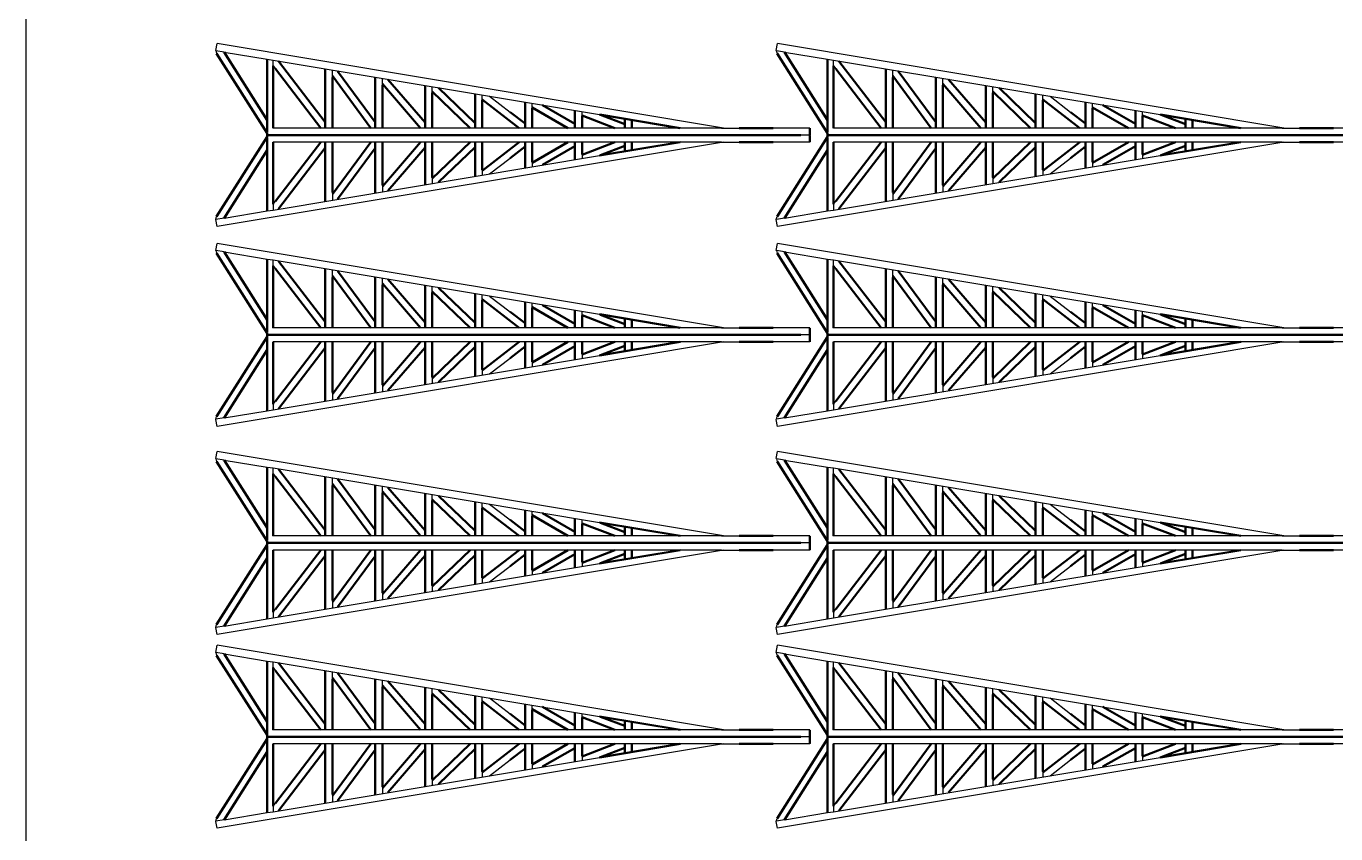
# Model space of a CAD drawing. Header units: centimetres. Extents: x 87 to 195, y 102 to 162.
# Drawn here: x 105.4 to 118.08, y 109 to 116.82 of the extents above; entities that cross this region are included whole.
import ezdxf

# ---------------------------------------------------------------- set-up
doc = ezdxf.new("R2010")
doc.units = ezdxf.units.CM
doc.layers.add('modulos alternativos', color=10, linetype='Continuous')

msp = doc.modelspace()

# ---------------------------------------------------------------- linework, layer by layer
for p, q in [((107.234, 116.584), (107.246, 116.651)), ((107.234, 116.584), (107.241, 116.555)), ((107.235, 116.582), (107.235, 116.582)), ((107.314, 116.569), (107.235, 116.582)), ((112.15, 115.834), (107.246, 116.651)), ((112.663, 116.584), (112.675, 116.651)), ((112.663, 116.584), (112.67, 116.555)), ((112.664, 116.582), (112.664, 116.582)), ((112.743, 116.569), (112.664, 116.582)), ((117.579, 115.834), (112.675, 116.651)), ((107.314, 116.569), (107.731, 116.499)), ((107.731, 116.499), (107.788, 116.491)), ((107.788, 116.436), (107.788, 116.491)), ((107.788, 116.491), (110.951, 115.964)), ((107.838, 116.483), (107.84, 116.481)), ((112.743, 116.569), (113.16, 116.499)), ((113.16, 116.499), (113.217, 116.491)), ((113.217, 116.436), (113.217, 116.491)), ((113.217, 116.491), (116.38, 115.964)), ((113.267, 116.483), (113.269, 116.481)), ((107.788, 116.436), (107.811, 116.406)), ((108.294, 116.405), (108.294, 116.407)), ((108.363, 116.322), (108.363, 116.396)), ((108.412, 116.388), (108.413, 116.385)), ((108.778, 116.325), (108.778, 116.326)), ((113.217, 116.436), (113.24, 116.406)), ((113.723, 116.405), (113.723, 116.407)), ((113.792, 116.322), (113.792, 116.396)), ((113.841, 116.388), (113.842, 116.385)), ((114.207, 116.325), (114.207, 116.326)), ((108.847, 116.249), (108.847, 116.315)), ((108.899, 116.306), (108.901, 116.304)), ((109.262, 116.244), (109.262, 116.246)), ((109.33, 116.176), (109.33, 116.234)), ((109.39, 116.224), (109.392, 116.222)), ((114.276, 116.249), (114.276, 116.315)), ((114.328, 116.306), (114.33, 116.304)), ((114.691, 116.244), (114.691, 116.246)), ((114.759, 116.176), (114.759, 116.234)), ((114.819, 116.224), (114.821, 116.222)), ((109.745, 116.163), (109.745, 116.165)), ((109.814, 116.102), (109.814, 116.154)), ((109.885, 116.142), (110.084, 115.989)), ((110.229, 116.083), (110.229, 116.085)), ((110.297, 116.027), (110.297, 116.073)), ((115.174, 116.163), (115.174, 116.165)), ((115.243, 116.102), (115.243, 116.154)), ((115.314, 116.142), (115.513, 115.989)), ((115.658, 116.083), (115.658, 116.085)), ((115.726, 116.027), (115.726, 116.073)), ((110.394, 116.057), (110.398, 116.054)), ((110.712, 116.002), (110.712, 116.004)), ((110.781, 115.952), (110.781, 115.993)), ((110.951, 115.964), (110.96, 115.961)), ((115.823, 116.057), (115.827, 116.054)), ((116.141, 116.002), (116.141, 116.004)), ((116.21, 115.952), (116.21, 115.993)), ((116.38, 115.964), (116.389, 115.961)), ((107.788, 115.831), (107.788, 115.834)), ((109.205, 115.834), (107.788, 115.834)), ((109.216, 115.834), (109.205, 115.834)), ((112.133, 115.834), (109.216, 115.834)), ((109.33, 115.834), (109.327, 115.834)), ((112.133, 115.834), (112.302, 115.834)), ((112.988, 115.834), (112.631, 115.834)), ((112.988, 115.831), (112.988, 115.834)), ((113.217, 115.831), (113.217, 115.834)), ((114.634, 115.834), (113.217, 115.834)), ((114.645, 115.834), (114.634, 115.834)), ((117.562, 115.834), (114.645, 115.834)), ((114.759, 115.834), (114.756, 115.834)), ((117.562, 115.834), (117.731, 115.834)), ((118.417, 115.834), (118.06, 115.834)), ((112.15, 115.697), (107.246, 114.879)), ((107.731, 115.783), (107.731, 115.789)), ((107.731, 115.747), (107.731, 115.742)), ((107.788, 115.7), (107.788, 115.697)), ((109.205, 115.697), (107.788, 115.697)), ((109.216, 115.697), (109.205, 115.697)), ((112.133, 115.697), (109.216, 115.697)), ((109.33, 115.697), (109.327, 115.697)), ((112.133, 115.697), (112.302, 115.697)), ((112.988, 115.697), (112.631, 115.697)), ((117.579, 115.697), (112.675, 114.879)), ((112.988, 115.765), (112.9, 115.765)), ((112.988, 115.768), (112.988, 115.763)), ((112.988, 115.7), (112.988, 115.697)), ((113.16, 115.783), (113.16, 115.789)), ((113.16, 115.747), (113.16, 115.742)), ((113.217, 115.7), (113.217, 115.697)), ((114.634, 115.697), (113.217, 115.697)), ((114.645, 115.697), (114.634, 115.697)), ((117.562, 115.697), (114.645, 115.697)), ((114.759, 115.697), (114.756, 115.697)), ((117.562, 115.697), (117.731, 115.697)), ((118.417, 115.697), (118.06, 115.697)), ((107.788, 115.039), (110.951, 115.567)), ((110.781, 115.579), (110.781, 115.538)), ((110.951, 115.567), (110.96, 115.57)), ((113.217, 115.039), (116.38, 115.567)), ((116.21, 115.579), (116.21, 115.538)), ((116.38, 115.567), (116.389, 115.57)), ((109.885, 115.389), (110.084, 115.542)), ((110.229, 115.448), (110.229, 115.446)), ((110.297, 115.504), (110.297, 115.458)), ((110.394, 115.474), (110.398, 115.476)), ((110.712, 115.529), (110.712, 115.527)), ((115.314, 115.389), (115.513, 115.542)), ((115.658, 115.448), (115.658, 115.446)), ((115.726, 115.504), (115.726, 115.458)), ((115.823, 115.474), (115.827, 115.476)), ((116.141, 115.529), (116.141, 115.527)), ((109.33, 115.355), (109.33, 115.296)), ((109.39, 115.306), (109.392, 115.309)), ((109.745, 115.367), (109.745, 115.366)), ((109.814, 115.429), (109.814, 115.377)), ((114.759, 115.355), (114.759, 115.296)), ((114.819, 115.306), (114.821, 115.309)), ((115.174, 115.367), (115.174, 115.366)), ((115.243, 115.429), (115.243, 115.377)), ((108.363, 115.208), (108.363, 115.135)), ((108.778, 115.206), (108.778, 115.204)), ((108.847, 115.282), (108.847, 115.216)), ((108.899, 115.225), (108.901, 115.227)), ((109.262, 115.287), (109.262, 115.285)), ((113.792, 115.208), (113.792, 115.135)), ((114.207, 115.206), (114.207, 115.204)), ((114.276, 115.282), (114.276, 115.216)), ((114.328, 115.225), (114.33, 115.227)), ((114.691, 115.287), (114.691, 115.285)), ((107.788, 115.095), (107.811, 115.125)), ((107.788, 115.095), (107.788, 115.039)), ((108.294, 115.126), (108.294, 115.124)), ((108.412, 115.143), (108.413, 115.145)), ((113.217, 115.095), (113.24, 115.125)), ((113.217, 115.095), (113.217, 115.039)), ((113.723, 115.126), (113.723, 115.124)), ((113.841, 115.143), (113.842, 115.145)), ((107.234, 114.947), (107.241, 114.976)), ((107.246, 114.879), (107.234, 114.947)), ((107.314, 114.962), (107.235, 114.949)), ((107.235, 114.949), (107.235, 114.949)), ((107.314, 114.962), (107.731, 115.032)), ((107.731, 115.032), (107.788, 115.039)), ((107.838, 115.048), (107.84, 115.05)), ((112.663, 114.947), (112.67, 114.976)), ((112.675, 114.879), (112.663, 114.947)), ((112.743, 114.962), (112.664, 114.949)), ((112.664, 114.949), (112.664, 114.949)), ((112.743, 114.962), (113.16, 115.032)), ((113.16, 115.032), (113.217, 115.039)), ((113.267, 115.048), (113.269, 115.05)), ((107.234, 114.649), (107.246, 114.717)), ((112.15, 113.9), (107.246, 114.717)), ((112.663, 114.649), (112.675, 114.717)), ((117.579, 113.9), (112.675, 114.717)), ((107.235, 114.647), (107.235, 114.647)), ((107.235, 114.647), (107.241, 114.621)), ((107.314, 114.634), (107.235, 114.647)), ((107.314, 114.634), (107.731, 114.565)), ((107.731, 114.565), (107.788, 114.557)), ((107.788, 114.501), (107.788, 114.557)), ((107.788, 114.557), (110.951, 114.03)), ((107.838, 114.549), (107.84, 114.546)), ((112.664, 114.647), (112.664, 114.647)), ((112.664, 114.647), (112.67, 114.621)), ((112.743, 114.634), (112.664, 114.647)), ((112.743, 114.634), (113.16, 114.565)), ((113.16, 114.565), (113.217, 114.557)), ((113.217, 114.501), (113.217, 114.557)), ((113.217, 114.557), (116.38, 114.03)), ((113.267, 114.549), (113.269, 114.546)), ((107.788, 114.501), (107.811, 114.472)), ((108.294, 114.471), (108.294, 114.473)), ((108.363, 114.388), (108.363, 114.461)), ((108.412, 114.453), (108.413, 114.451)), ((113.217, 114.501), (113.24, 114.472)), ((113.723, 114.471), (113.723, 114.473)), ((113.792, 114.388), (113.792, 114.461)), ((113.841, 114.453), (113.842, 114.451)), ((108.778, 114.39), (108.778, 114.392)), ((108.847, 114.315), (108.847, 114.381)), ((108.899, 114.372), (108.901, 114.37)), ((109.262, 114.31), (109.262, 114.311)), ((109.33, 114.241), (109.33, 114.3)), ((114.207, 114.39), (114.207, 114.392)), ((114.276, 114.315), (114.276, 114.381)), ((114.328, 114.372), (114.33, 114.37)), ((114.691, 114.31), (114.691, 114.311)), ((114.759, 114.241), (114.759, 114.3)), ((109.39, 114.29), (109.392, 114.288)), ((109.745, 114.229), (109.745, 114.231)), ((109.814, 114.167), (109.814, 114.219)), ((109.885, 114.207), (110.084, 114.055)), ((114.819, 114.29), (114.821, 114.288)), ((115.174, 114.229), (115.174, 114.231)), ((115.243, 114.167), (115.243, 114.219)), ((115.314, 114.207), (115.513, 114.055)), ((110.229, 114.148), (110.229, 114.15)), ((110.297, 114.093), (110.297, 114.139)), ((110.394, 114.123), (110.398, 114.12)), ((110.712, 114.068), (110.712, 114.07)), ((110.781, 114.017), (110.781, 114.058)), ((115.658, 114.148), (115.658, 114.15)), ((115.726, 114.093), (115.726, 114.139)), ((115.823, 114.123), (115.827, 114.12)), ((116.141, 114.068), (116.141, 114.07)), ((116.21, 114.017), (116.21, 114.058)), ((110.951, 114.03), (110.96, 114.026)), ((116.38, 114.03), (116.389, 114.026)), ((107.731, 113.849), (107.731, 113.854)), ((107.731, 113.813), (107.731, 113.808)), ((107.788, 113.897), (107.788, 113.9)), ((109.205, 113.9), (107.788, 113.9)), ((109.216, 113.9), (109.205, 113.9)), ((112.133, 113.9), (109.216, 113.9)), ((109.33, 113.9), (109.327, 113.9)), ((112.133, 113.9), (112.302, 113.9)), ((112.988, 113.9), (112.631, 113.9)), ((112.988, 113.831), (112.9, 113.831)), ((112.988, 113.897), (112.988, 113.9)), ((112.988, 113.834), (112.988, 113.828)), ((113.16, 113.849), (113.16, 113.854)), ((113.16, 113.813), (113.16, 113.808)), ((113.217, 113.897), (113.217, 113.9)), ((114.634, 113.9), (113.217, 113.9)), ((114.645, 113.9), (114.634, 113.9)), ((117.562, 113.9), (114.645, 113.9)), ((114.759, 113.9), (114.756, 113.9)), ((117.562, 113.9), (117.731, 113.9)), ((118.417, 113.9), (118.06, 113.9)), ((112.15, 113.762), (107.246, 112.945)), ((107.788, 113.765), (107.788, 113.762)), ((109.205, 113.762), (107.788, 113.762)), ((109.216, 113.762), (109.205, 113.762)), ((112.133, 113.762), (109.216, 113.762)), ((109.33, 113.762), (109.327, 113.762)), ((112.133, 113.762), (112.302, 113.762)), ((112.988, 113.762), (112.631, 113.762)), ((117.579, 113.762), (112.675, 112.945)), ((112.988, 113.765), (112.988, 113.762)), ((113.217, 113.765), (113.217, 113.762)), ((114.634, 113.762), (113.217, 113.762)), ((114.645, 113.762), (114.634, 113.762)), ((117.562, 113.762), (114.645, 113.762)), ((114.759, 113.762), (114.756, 113.762)), ((117.562, 113.762), (117.731, 113.762)), ((118.417, 113.762), (118.06, 113.762)), ((107.788, 113.105), (110.951, 113.632)), ((109.885, 113.454), (110.084, 113.607)), ((110.297, 113.569), (110.297, 113.523)), ((110.394, 113.539), (110.398, 113.542)), ((110.712, 113.594), (110.712, 113.592)), ((110.781, 113.645), (110.781, 113.604)), ((110.951, 113.632), (110.96, 113.635)), ((113.217, 113.105), (116.38, 113.632)), ((115.314, 113.454), (115.513, 113.607)), ((115.726, 113.569), (115.726, 113.523)), ((115.823, 113.539), (115.827, 113.542)), ((116.141, 113.594), (116.141, 113.592)), ((116.21, 113.645), (116.21, 113.604)), ((116.38, 113.632), (116.389, 113.635)), ((109.33, 113.421), (109.33, 113.362)), ((109.745, 113.433), (109.745, 113.431)), ((109.814, 113.495), (109.814, 113.443)), ((110.229, 113.514), (110.229, 113.512)), ((114.759, 113.421), (114.759, 113.362)), ((115.174, 113.433), (115.174, 113.431)), ((115.243, 113.495), (115.243, 113.443)), ((115.658, 113.514), (115.658, 113.512)), ((108.847, 113.347), (108.847, 113.281)), ((108.899, 113.29), (108.901, 113.292)), ((109.262, 113.352), (109.262, 113.351)), ((109.39, 113.372), (109.392, 113.374)), ((114.276, 113.347), (114.276, 113.281)), ((114.328, 113.29), (114.33, 113.292)), ((114.691, 113.352), (114.691, 113.351)), ((114.819, 113.372), (114.821, 113.374)), ((107.788, 113.161), (107.811, 113.19)), ((107.788, 113.161), (107.788, 113.105)), ((108.294, 113.191), (108.294, 113.189)), ((108.363, 113.274), (108.363, 113.201)), ((108.412, 113.209), (108.413, 113.211)), ((108.778, 113.272), (108.778, 113.27)), ((113.217, 113.161), (113.24, 113.19)), ((113.217, 113.161), (113.217, 113.105)), ((113.723, 113.191), (113.723, 113.189)), ((113.792, 113.274), (113.792, 113.201)), ((113.841, 113.209), (113.842, 113.211)), ((114.207, 113.272), (114.207, 113.27)), ((107.235, 113.015), (107.241, 113.041)), ((107.314, 113.028), (107.235, 113.015)), ((107.314, 113.028), (107.731, 113.097)), ((107.731, 113.097), (107.788, 113.105)), ((107.838, 113.113), (107.84, 113.115)), ((112.664, 113.015), (112.67, 113.041)), ((112.743, 113.028), (112.664, 113.015)), ((112.743, 113.028), (113.16, 113.097)), ((113.16, 113.097), (113.217, 113.105)), ((113.267, 113.113), (113.269, 113.115)), ((107.246, 112.945), (107.234, 113.013)), ((107.235, 113.015), (107.235, 113.015)), ((112.675, 112.945), (112.663, 113.013)), ((112.664, 113.015), (112.664, 113.015)), ((107.234, 112.634), (107.246, 112.702)), ((112.15, 111.884), (107.246, 112.702)), ((112.663, 112.634), (112.675, 112.702)), ((117.579, 111.884), (112.675, 112.702)), ((107.235, 112.632), (107.235, 112.632)), ((107.235, 112.632), (107.241, 112.605)), ((107.314, 112.619), (107.235, 112.632)), ((107.314, 112.619), (107.731, 112.549)), ((107.731, 112.549), (107.788, 112.542)), ((107.788, 112.486), (107.788, 112.542)), ((107.788, 112.542), (110.951, 112.015)), ((107.838, 112.533), (107.84, 112.531)), ((112.664, 112.632), (112.664, 112.632)), ((112.664, 112.632), (112.67, 112.605)), ((112.743, 112.619), (112.664, 112.632)), ((112.743, 112.619), (113.16, 112.549)), ((113.16, 112.549), (113.217, 112.542)), ((113.217, 112.486), (113.217, 112.542)), ((113.217, 112.542), (116.38, 112.015)), ((113.267, 112.533), (113.269, 112.531)), ((107.788, 112.486), (107.811, 112.456)), ((108.294, 112.455), (108.294, 112.457)), ((108.363, 112.373), (108.363, 112.446)), ((108.412, 112.438), (108.413, 112.436)), ((113.217, 112.486), (113.24, 112.456)), ((113.723, 112.455), (113.723, 112.457)), ((113.792, 112.373), (113.792, 112.446)), ((113.841, 112.438), (113.842, 112.436)), ((108.778, 112.375), (108.778, 112.377)), ((108.847, 112.3), (108.847, 112.365)), ((108.899, 112.356), (108.901, 112.354)), ((109.262, 112.294), (109.262, 112.296)), ((109.33, 112.226), (109.33, 112.285)), ((109.39, 112.275), (109.392, 112.272)), ((114.207, 112.375), (114.207, 112.377)), ((114.276, 112.3), (114.276, 112.365)), ((114.328, 112.356), (114.33, 112.354)), ((114.691, 112.294), (114.691, 112.296)), ((114.759, 112.226), (114.759, 112.285)), ((114.819, 112.275), (114.821, 112.272)), ((109.745, 112.214), (109.745, 112.216)), ((109.814, 112.152), (109.814, 112.204)), ((109.885, 112.192), (110.084, 112.039)), ((115.174, 112.214), (115.174, 112.216)), ((115.243, 112.152), (115.243, 112.204)), ((115.314, 112.192), (115.513, 112.039)), ((110.229, 112.133), (110.229, 112.135)), ((110.297, 112.077), (110.297, 112.123)), ((110.394, 112.107), (110.398, 112.105)), ((110.712, 112.052), (110.712, 112.054)), ((110.781, 112.002), (110.781, 112.043)), ((110.951, 112.015), (110.96, 112.011)), ((115.658, 112.133), (115.658, 112.135)), ((115.726, 112.077), (115.726, 112.123)), ((115.823, 112.107), (115.827, 112.105)), ((116.141, 112.052), (116.141, 112.054)), ((116.21, 112.002), (116.21, 112.043)), ((116.38, 112.015), (116.389, 112.011)), ((107.788, 111.881), (107.788, 111.884)), ((109.205, 111.884), (107.788, 111.884)), ((109.216, 111.884), (109.205, 111.884)), ((112.133, 111.884), (109.216, 111.884)), ((109.33, 111.884), (109.327, 111.884)), ((112.133, 111.884), (112.302, 111.884)), ((112.988, 111.884), (112.631, 111.884)), ((112.988, 111.881), (112.988, 111.884)), ((113.217, 111.881), (113.217, 111.884)), ((114.634, 111.884), (113.217, 111.884)), ((114.645, 111.884), (114.634, 111.884)), ((117.562, 111.884), (114.645, 111.884)), ((114.759, 111.884), (114.756, 111.884)), ((117.562, 111.884), (117.731, 111.884)), ((118.417, 111.884), (118.06, 111.884)), ((107.731, 111.834), (107.731, 111.839)), ((107.731, 111.798), (107.731, 111.792)), ((112.988, 111.816), (112.9, 111.816)), ((112.988, 111.818), (112.988, 111.813)), ((113.16, 111.834), (113.16, 111.839)), ((113.16, 111.798), (113.16, 111.792)), ((112.15, 111.747), (107.246, 110.93)), ((107.788, 111.75), (107.788, 111.747)), ((109.205, 111.747), (107.788, 111.747)), ((109.216, 111.747), (109.205, 111.747)), ((112.133, 111.747), (109.216, 111.747)), ((109.33, 111.747), (109.327, 111.747)), ((112.133, 111.747), (112.302, 111.747)), ((112.988, 111.747), (112.631, 111.747)), ((117.579, 111.747), (112.675, 110.93)), ((112.988, 111.75), (112.988, 111.747)), ((113.217, 111.75), (113.217, 111.747)), ((114.634, 111.747), (113.217, 111.747)), ((114.645, 111.747), (114.634, 111.747)), ((117.562, 111.747), (114.645, 111.747)), ((114.759, 111.747), (114.756, 111.747)), ((117.562, 111.747), (117.731, 111.747)), ((118.417, 111.747), (118.06, 111.747)), ((107.788, 111.09), (110.951, 111.617)), ((109.885, 111.439), (110.084, 111.592)), ((110.297, 111.554), (110.297, 111.508)), ((110.394, 111.524), (110.398, 111.527)), ((110.712, 111.579), (110.712, 111.577)), ((110.781, 111.63), (110.781, 111.588)), ((110.951, 111.617), (110.96, 111.62)), ((113.217, 111.09), (116.38, 111.617)), ((115.314, 111.439), (115.513, 111.592)), ((115.726, 111.554), (115.726, 111.508)), ((115.823, 111.524), (115.827, 111.527)), ((116.141, 111.579), (116.141, 111.577)), ((116.21, 111.63), (116.21, 111.588)), ((116.38, 111.617), (116.389, 111.62)), ((109.33, 111.405), (109.33, 111.347)), ((109.745, 111.418), (109.745, 111.416)), ((109.814, 111.479), (109.814, 111.427)), ((110.229, 111.498), (110.229, 111.496)), ((114.759, 111.405), (114.759, 111.347)), ((115.174, 111.418), (115.174, 111.416)), ((115.243, 111.479), (115.243, 111.427)), ((115.658, 111.498), (115.658, 111.496)), ((108.363, 111.259), (108.363, 111.185)), ((108.778, 111.257), (108.778, 111.255)), ((108.847, 111.332), (108.847, 111.266)), ((108.899, 111.275), (108.901, 111.277)), ((109.262, 111.337), (109.262, 111.335)), ((109.39, 111.357), (109.392, 111.359)), ((113.792, 111.259), (113.792, 111.185)), ((114.207, 111.257), (114.207, 111.255)), ((114.276, 111.332), (114.276, 111.266)), ((114.328, 111.275), (114.33, 111.277)), ((114.691, 111.337), (114.691, 111.335)), ((114.819, 111.357), (114.821, 111.359)), ((107.788, 111.145), (107.811, 111.175)), ((107.788, 111.145), (107.788, 111.09)), ((108.294, 111.176), (108.294, 111.174)), ((108.412, 111.194), (108.413, 111.196)), ((113.217, 111.145), (113.24, 111.175)), ((113.217, 111.145), (113.217, 111.09)), ((113.723, 111.176), (113.723, 111.174)), ((113.841, 111.194), (113.842, 111.196)), ((107.246, 110.93), (107.234, 110.997)), ((107.235, 110.999), (107.241, 111.026)), ((107.314, 111.012), (107.235, 110.999)), ((107.235, 110.999), (107.235, 110.999)), ((107.314, 111.012), (107.731, 111.082)), ((107.731, 111.082), (107.788, 111.09)), ((107.838, 111.098), (107.84, 111.1)), ((112.675, 110.93), (112.663, 110.997)), ((112.664, 110.999), (112.67, 111.026)), ((112.743, 111.012), (112.664, 110.999)), ((112.664, 110.999), (112.664, 110.999)), ((112.743, 111.012), (113.16, 111.082)), ((113.16, 111.082), (113.217, 111.09)), ((113.267, 111.098), (113.269, 111.1)), ((107.234, 110.757), (107.246, 110.825)), ((107.234, 110.757), (107.241, 110.728)), ((107.235, 110.755), (107.235, 110.755)), ((107.314, 110.742), (107.235, 110.755)), ((112.15, 110.007), (107.246, 110.825)), ((112.663, 110.757), (112.675, 110.825)), ((112.663, 110.757), (112.67, 110.728)), ((112.664, 110.755), (112.664, 110.755)), ((112.743, 110.742), (112.664, 110.755)), ((117.579, 110.007), (112.675, 110.825)), ((107.314, 110.742), (107.731, 110.672)), ((107.731, 110.672), (107.788, 110.665)), ((107.788, 110.609), (107.788, 110.665)), ((107.788, 110.665), (110.951, 110.137)), ((107.838, 110.656), (107.84, 110.654)), ((112.743, 110.742), (113.16, 110.672)), ((113.16, 110.672), (113.217, 110.665)), ((113.217, 110.609), (113.217, 110.665)), ((113.217, 110.665), (116.38, 110.137)), ((113.267, 110.656), (113.269, 110.654)), ((107.788, 110.609), (107.811, 110.579)), ((108.294, 110.578), (108.294, 110.58)), ((108.363, 110.496), (108.363, 110.569)), ((108.412, 110.561), (108.413, 110.559)), ((108.778, 110.498), (108.778, 110.5)), ((113.217, 110.609), (113.24, 110.579)), ((113.723, 110.578), (113.723, 110.58)), ((113.792, 110.496), (113.792, 110.569)), ((113.841, 110.561), (113.842, 110.559)), ((114.207, 110.498), (114.207, 110.5)), ((108.847, 110.422), (108.847, 110.488)), ((108.899, 110.479), (108.901, 110.477)), ((109.262, 110.417), (109.262, 110.419)), ((109.33, 110.349), (109.33, 110.408)), ((109.39, 110.398), (109.392, 110.395)), ((114.276, 110.422), (114.276, 110.488)), ((114.328, 110.479), (114.33, 110.477)), ((114.691, 110.417), (114.691, 110.419)), ((114.759, 110.349), (114.759, 110.408)), ((114.819, 110.398), (114.821, 110.395)), ((109.745, 110.337), (109.745, 110.338)), ((109.814, 110.275), (109.814, 110.327)), ((109.885, 110.315), (110.084, 110.162)), ((110.229, 110.256), (110.229, 110.258)), ((110.297, 110.2), (110.297, 110.246)), ((115.174, 110.337), (115.174, 110.338)), ((115.243, 110.275), (115.243, 110.327)), ((115.314, 110.315), (115.513, 110.162)), ((115.658, 110.256), (115.658, 110.258)), ((115.726, 110.2), (115.726, 110.246)), ((110.394, 110.23), (110.398, 110.228)), ((110.712, 110.175), (110.712, 110.177)), ((110.781, 110.125), (110.781, 110.166)), ((110.951, 110.137), (110.96, 110.134)), ((115.823, 110.23), (115.827, 110.228)), ((116.141, 110.175), (116.141, 110.177)), ((116.21, 110.125), (116.21, 110.166)), ((116.38, 110.137), (116.389, 110.134)), ((107.788, 110.004), (107.788, 110.007)), ((109.205, 110.007), (107.788, 110.007)), ((109.216, 110.007), (109.205, 110.007)), ((112.133, 110.007), (109.216, 110.007)), ((109.33, 110.007), (109.327, 110.007)), ((112.133, 110.007), (112.302, 110.007)), ((112.988, 110.007), (112.631, 110.007)), ((112.988, 110.004), (112.988, 110.007)), ((113.217, 110.004), (113.217, 110.007)), ((114.634, 110.007), (113.217, 110.007)), ((114.645, 110.007), (114.634, 110.007)), ((117.562, 110.007), (114.645, 110.007)), ((114.759, 110.007), (114.756, 110.007)), ((117.562, 110.007), (117.731, 110.007)), ((118.417, 110.007), (118.06, 110.007)), ((112.15, 109.87), (107.246, 109.053)), ((107.731, 109.957), (107.731, 109.962)), ((107.731, 109.921), (107.731, 109.915)), ((107.788, 109.873), (107.788, 109.87)), ((109.205, 109.87), (107.788, 109.87)), ((109.216, 109.87), (109.205, 109.87)), ((112.133, 109.87), (109.216, 109.87)), ((109.33, 109.87), (109.327, 109.87)), ((112.133, 109.87), (112.302, 109.87)), ((112.988, 109.87), (112.631, 109.87)), ((117.579, 109.87), (112.675, 109.053)), ((112.988, 109.939), (112.9, 109.939)), ((112.988, 109.941), (112.988, 109.936)), ((112.988, 109.873), (112.988, 109.87)), ((113.16, 109.957), (113.16, 109.962)), ((113.16, 109.921), (113.16, 109.915)), ((113.217, 109.873), (113.217, 109.87)), ((114.634, 109.87), (113.217, 109.87)), ((114.645, 109.87), (114.634, 109.87)), ((117.562, 109.87), (114.645, 109.87)), ((114.759, 109.87), (114.756, 109.87)), ((117.562, 109.87), (117.731, 109.87)), ((118.417, 109.87), (118.06, 109.87)), ((107.788, 109.213), (110.951, 109.74)), ((110.781, 109.752), (110.781, 109.711)), ((110.951, 109.74), (110.96, 109.743)), ((113.217, 109.213), (116.38, 109.74)), ((116.21, 109.752), (116.21, 109.711)), ((116.38, 109.74), (116.389, 109.743)), ((109.814, 109.602), (109.814, 109.55)), ((109.885, 109.562), (110.084, 109.715)), ((110.229, 109.621), (110.229, 109.619)), ((110.297, 109.677), (110.297, 109.631)), ((110.394, 109.647), (110.398, 109.65)), ((110.712, 109.702), (110.712, 109.7)), ((115.243, 109.602), (115.243, 109.55)), ((115.314, 109.562), (115.513, 109.715)), ((115.658, 109.621), (115.658, 109.619)), ((115.726, 109.677), (115.726, 109.631)), ((115.823, 109.647), (115.827, 109.65)), ((116.141, 109.702), (116.141, 109.7)), ((109.33, 109.528), (109.33, 109.47)), ((109.39, 109.48), (109.392, 109.482)), ((109.745, 109.541), (109.745, 109.539)), ((114.759, 109.528), (114.759, 109.47)), ((114.819, 109.48), (114.821, 109.482)), ((115.174, 109.541), (115.174, 109.539)), ((108.363, 109.382), (108.363, 109.308)), ((108.778, 109.379), (108.778, 109.378)), ((108.847, 109.455), (108.847, 109.389)), ((108.899, 109.398), (108.901, 109.4)), ((109.262, 109.46), (109.262, 109.458)), ((113.792, 109.382), (113.792, 109.308)), ((114.207, 109.379), (114.207, 109.378)), ((114.276, 109.455), (114.276, 109.389)), ((114.328, 109.398), (114.33, 109.4)), ((114.691, 109.46), (114.691, 109.458)), ((107.788, 109.268), (107.811, 109.298)), ((107.788, 109.268), (107.788, 109.213)), ((107.838, 109.221), (107.84, 109.223)), ((108.294, 109.299), (108.294, 109.297)), ((108.412, 109.316), (108.413, 109.319)), ((113.217, 109.268), (113.24, 109.298)), ((113.217, 109.268), (113.217, 109.213)), ((113.267, 109.221), (113.269, 109.223)), ((113.723, 109.299), (113.723, 109.297)), ((113.841, 109.316), (113.842, 109.319)), ((107.234, 109.12), (107.241, 109.149)), ((107.246, 109.053), (107.234, 109.12)), ((107.314, 109.135), (107.235, 109.122)), ((107.235, 109.122), (107.235, 109.122)), ((107.314, 109.135), (107.731, 109.205)), ((107.731, 109.205), (107.788, 109.213)), ((112.663, 109.12), (112.67, 109.149)), ((112.675, 109.053), (112.663, 109.12)), ((112.743, 109.135), (112.664, 109.122)), ((112.664, 109.122), (112.664, 109.122)), ((112.743, 109.135), (113.16, 109.205)), ((113.16, 109.205), (113.217, 109.213))]:
    msp.add_line(p, q)
at = {"lineweight": 50}
for p, q in [((107.241, 116.555), (107.731, 115.783)), ((107.314, 116.569), (107.731, 115.911)), ((107.731, 115.789), (107.731, 116.499)), ((107.84, 116.481), (108.294, 115.89)), ((112.67, 116.555), (113.16, 115.783)), ((112.743, 116.569), (113.16, 115.911)), ((113.16, 115.789), (113.16, 116.499)), ((113.269, 116.481), (113.723, 115.89)), ((107.788, 115.834), (107.788, 116.436)), ((107.811, 116.406), (108.251, 115.834)), ((108.294, 116.405), (108.294, 115.834)), ((108.363, 116.338), (108.735, 115.834)), ((108.413, 116.385), (108.778, 115.892)), ((108.778, 116.325), (108.778, 115.834)), ((113.217, 115.834), (113.217, 116.436)), ((113.24, 116.406), (113.68, 115.834)), ((113.723, 116.405), (113.723, 115.834)), ((113.792, 116.338), (114.164, 115.834)), ((113.842, 116.385), (114.207, 115.892)), ((114.207, 116.325), (114.207, 115.834)), ((108.363, 115.834), (108.363, 116.322)), ((108.847, 116.263), (109.216, 115.834)), ((108.847, 115.834), (108.847, 116.249)), ((108.901, 116.304), (109.262, 115.886)), ((109.262, 116.244), (109.262, 115.834)), ((109.392, 116.222), (109.745, 115.882)), ((113.792, 115.834), (113.792, 116.322)), ((114.276, 116.263), (114.645, 115.834)), ((114.276, 115.834), (114.276, 116.249)), ((114.33, 116.304), (114.691, 115.886)), ((114.691, 116.244), (114.691, 115.834)), ((114.821, 116.222), (115.174, 115.882)), ((109.33, 116.187), (109.696, 115.834)), ((109.33, 115.834), (109.33, 116.176)), ((109.745, 116.163), (109.745, 115.834)), ((109.814, 116.111), (110.173, 115.834)), ((109.814, 115.834), (109.814, 116.102)), ((110.229, 116.083), (110.229, 115.834)), ((114.759, 116.187), (115.125, 115.834)), ((114.759, 115.834), (114.759, 116.176)), ((115.174, 116.163), (115.174, 115.834)), ((115.243, 116.111), (115.602, 115.834)), ((115.243, 115.834), (115.243, 116.102)), ((115.658, 116.083), (115.658, 115.834)), ((110.084, 115.989), (110.229, 115.877)), ((110.297, 116.034), (110.644, 115.834)), ((110.297, 115.834), (110.297, 116.027)), ((110.398, 116.054), (110.712, 115.874)), ((110.712, 116.002), (110.712, 115.834)), ((110.781, 115.956), (111.1, 115.834)), ((110.781, 115.834), (110.781, 115.952)), ((110.951, 115.964), (111.733, 115.834)), ((110.96, 115.961), (111.196, 115.871)), ((115.513, 115.989), (115.658, 115.877)), ((115.726, 116.034), (116.073, 115.834)), ((115.726, 115.834), (115.726, 116.027)), ((115.827, 116.054), (116.141, 115.874)), ((116.141, 116.002), (116.141, 115.834)), ((116.21, 115.956), (116.529, 115.834)), ((116.21, 115.834), (116.21, 115.952)), ((116.38, 115.964), (117.162, 115.834)), ((116.389, 115.961), (116.625, 115.871)), ((111.196, 115.923), (111.196, 115.834)), ((111.264, 115.834), (111.264, 115.912)), ((112.302, 115.834), (112.631, 115.834)), ((112.988, 115.831), (112.988, 115.768)), ((116.625, 115.923), (116.625, 115.834)), ((116.693, 115.834), (116.693, 115.912)), ((117.731, 115.834), (118.06, 115.834)), ((107.241, 114.976), (107.731, 115.747)), ((107.731, 115.783), (107.731, 115.747)), ((107.731, 115.765), (112.9, 115.765)), ((107.731, 115.742), (107.731, 115.032)), ((107.788, 115.697), (107.788, 115.095)), ((107.811, 115.125), (108.251, 115.697)), ((108.294, 115.697), (108.294, 115.126)), ((108.363, 115.697), (108.363, 115.208)), ((108.363, 115.193), (108.735, 115.697)), ((108.778, 115.697), (108.778, 115.206)), ((108.847, 115.697), (108.847, 115.282)), ((108.847, 115.268), (109.216, 115.697)), ((109.262, 115.697), (109.262, 115.287)), ((109.33, 115.697), (109.33, 115.355)), ((109.33, 115.344), (109.696, 115.697)), ((109.745, 115.697), (109.745, 115.367)), ((109.814, 115.697), (109.814, 115.429)), ((109.814, 115.42), (110.173, 115.697)), ((110.229, 115.697), (110.229, 115.448)), ((110.297, 115.497), (110.644, 115.697)), ((110.297, 115.697), (110.297, 115.504)), ((110.712, 115.697), (110.712, 115.529)), ((110.781, 115.697), (110.781, 115.579)), ((110.781, 115.575), (111.1, 115.697)), ((110.951, 115.567), (111.733, 115.697)), ((111.196, 115.697), (111.196, 115.607)), ((111.264, 115.697), (111.264, 115.619)), ((112.302, 115.697), (112.631, 115.697)), ((112.67, 114.976), (113.16, 115.747)), ((112.988, 115.7), (112.988, 115.763)), ((113.16, 115.783), (113.16, 115.747)), ((113.16, 115.765), (118.329, 115.765)), ((113.16, 115.742), (113.16, 115.032)), ((113.217, 115.697), (113.217, 115.095)), ((113.24, 115.125), (113.68, 115.697)), ((113.723, 115.697), (113.723, 115.126)), ((113.792, 115.697), (113.792, 115.208)), ((113.792, 115.193), (114.164, 115.697)), ((114.207, 115.697), (114.207, 115.206)), ((114.276, 115.697), (114.276, 115.282)), ((114.276, 115.268), (114.645, 115.697)), ((114.691, 115.697), (114.691, 115.287)), ((114.759, 115.697), (114.759, 115.355)), ((114.759, 115.344), (115.125, 115.697)), ((115.174, 115.697), (115.174, 115.367)), ((115.243, 115.697), (115.243, 115.429)), ((115.243, 115.42), (115.602, 115.697)), ((115.658, 115.697), (115.658, 115.448)), ((115.726, 115.497), (116.073, 115.697)), ((115.726, 115.697), (115.726, 115.504)), ((116.141, 115.697), (116.141, 115.529)), ((116.21, 115.697), (116.21, 115.579)), ((116.21, 115.575), (116.529, 115.697)), ((116.38, 115.567), (117.162, 115.697)), ((116.625, 115.697), (116.625, 115.607)), ((116.693, 115.697), (116.693, 115.619)), ((117.731, 115.697), (118.06, 115.697)), ((107.314, 114.962), (107.731, 115.619)), ((107.84, 115.05), (108.294, 115.641)), ((108.413, 115.145), (108.778, 115.639)), ((108.901, 115.227), (109.262, 115.644)), ((109.392, 115.309), (109.745, 115.649)), ((110.084, 115.542), (110.229, 115.654)), ((110.398, 115.476), (110.712, 115.657)), ((110.96, 115.57), (111.196, 115.66)), ((112.743, 114.962), (113.16, 115.619)), ((113.269, 115.05), (113.723, 115.641)), ((113.842, 115.145), (114.207, 115.639)), ((114.33, 115.227), (114.691, 115.644)), ((114.821, 115.309), (115.174, 115.649)), ((115.513, 115.542), (115.658, 115.654)), ((115.827, 115.476), (116.141, 115.657)), ((116.389, 115.57), (116.625, 115.66)), ((107.241, 114.621), (107.731, 113.849)), ((107.314, 114.634), (107.731, 113.977)), ((107.731, 113.854), (107.731, 114.565)), ((112.67, 114.621), (113.16, 113.849)), ((112.743, 114.634), (113.16, 113.977)), ((113.16, 113.854), (113.16, 114.565)), ((107.788, 113.9), (107.788, 114.501)), ((107.811, 114.472), (108.251, 113.9)), ((107.84, 114.546), (108.294, 113.956)), ((108.294, 114.471), (108.294, 113.9)), ((108.413, 114.451), (108.778, 113.957)), ((113.217, 113.9), (113.217, 114.501)), ((113.24, 114.472), (113.68, 113.9)), ((113.269, 114.546), (113.723, 113.956)), ((113.723, 114.471), (113.723, 113.9)), ((113.842, 114.451), (114.207, 113.957)), ((108.363, 114.403), (108.735, 113.9)), ((108.363, 113.9), (108.363, 114.388)), ((108.778, 114.39), (108.778, 113.9)), ((108.847, 114.328), (109.216, 113.9)), ((108.847, 113.9), (108.847, 114.315)), ((108.901, 114.37), (109.262, 113.952)), ((109.262, 114.31), (109.262, 113.9)), ((113.792, 114.403), (114.164, 113.9)), ((113.792, 113.9), (113.792, 114.388)), ((114.207, 114.39), (114.207, 113.9)), ((114.276, 114.328), (114.645, 113.9)), ((114.276, 113.9), (114.276, 114.315)), ((114.33, 114.37), (114.691, 113.952)), ((114.691, 114.31), (114.691, 113.9)), ((109.33, 114.252), (109.696, 113.9)), ((109.33, 113.9), (109.33, 114.241)), ((109.392, 114.288), (109.745, 113.947)), ((109.745, 114.229), (109.745, 113.9)), ((109.814, 114.176), (110.173, 113.9)), ((109.814, 113.9), (109.814, 114.167)), ((114.759, 114.252), (115.125, 113.9)), ((114.759, 113.9), (114.759, 114.241)), ((114.821, 114.288), (115.174, 113.947)), ((115.174, 114.229), (115.174, 113.9)), ((115.243, 114.176), (115.602, 113.9)), ((115.243, 113.9), (115.243, 114.167)), ((110.084, 114.055), (110.229, 113.943)), ((110.229, 114.148), (110.229, 113.9)), ((110.297, 114.099), (110.644, 113.9)), ((110.297, 113.9), (110.297, 114.093)), ((110.398, 114.12), (110.712, 113.939)), ((110.712, 114.068), (110.712, 113.9)), ((115.513, 114.055), (115.658, 113.943)), ((115.658, 114.148), (115.658, 113.9)), ((115.726, 114.099), (116.073, 113.9)), ((115.726, 113.9), (115.726, 114.093)), ((115.827, 114.12), (116.141, 113.939)), ((116.141, 114.068), (116.141, 113.9)), ((110.781, 114.021), (111.1, 113.9)), ((110.781, 113.9), (110.781, 114.017)), ((110.951, 114.03), (111.733, 113.9)), ((110.96, 114.026), (111.196, 113.936)), ((111.196, 113.989), (111.196, 113.9)), ((111.264, 113.9), (111.264, 113.978)), ((116.21, 114.021), (116.529, 113.9)), ((116.21, 113.9), (116.21, 114.017)), ((116.38, 114.03), (117.162, 113.9)), ((116.389, 114.026), (116.625, 113.936)), ((116.625, 113.989), (116.625, 113.9)), ((116.693, 113.9), (116.693, 113.978)), ((107.241, 113.041), (107.731, 113.813)), ((107.731, 113.849), (107.731, 113.813)), ((107.731, 113.831), (112.9, 113.831)), ((107.731, 113.808), (107.731, 113.097)), ((112.302, 113.9), (112.631, 113.9)), ((112.67, 113.041), (113.16, 113.813)), ((112.988, 113.765), (112.988, 113.897)), ((113.16, 113.849), (113.16, 113.813)), ((113.16, 113.831), (118.329, 113.831)), ((113.16, 113.808), (113.16, 113.097)), ((117.731, 113.9), (118.06, 113.9)), ((107.314, 113.028), (107.731, 113.685)), ((107.788, 113.762), (107.788, 113.161)), ((107.811, 113.19), (108.251, 113.762)), ((107.84, 113.115), (108.294, 113.706)), ((108.294, 113.762), (108.294, 113.191)), ((108.363, 113.762), (108.363, 113.274)), ((108.363, 113.258), (108.735, 113.762)), ((108.413, 113.211), (108.778, 113.705)), ((108.778, 113.762), (108.778, 113.272)), ((108.847, 113.762), (108.847, 113.347)), ((108.847, 113.334), (109.216, 113.762)), ((108.901, 113.292), (109.262, 113.71)), ((109.262, 113.762), (109.262, 113.352)), ((109.33, 113.762), (109.33, 113.421)), ((109.33, 113.41), (109.696, 113.762)), ((109.392, 113.374), (109.745, 113.715)), ((109.745, 113.762), (109.745, 113.433)), ((109.814, 113.762), (109.814, 113.495)), ((109.814, 113.486), (110.173, 113.762)), ((110.084, 113.607), (110.229, 113.719)), ((110.229, 113.762), (110.229, 113.514)), ((110.297, 113.563), (110.644, 113.762)), ((110.297, 113.762), (110.297, 113.569)), ((110.398, 113.542), (110.712, 113.723)), ((110.712, 113.762), (110.712, 113.594)), ((110.781, 113.762), (110.781, 113.645)), ((110.781, 113.64), (111.1, 113.762)), ((110.951, 113.632), (111.733, 113.762)), ((110.96, 113.635), (111.196, 113.726)), ((111.196, 113.762), (111.196, 113.673)), ((111.264, 113.762), (111.264, 113.684)), ((112.302, 113.762), (112.631, 113.762)), ((112.743, 113.028), (113.16, 113.685)), ((113.217, 113.762), (113.217, 113.161)), ((113.24, 113.19), (113.68, 113.762)), ((113.269, 113.115), (113.723, 113.706)), ((113.723, 113.762), (113.723, 113.191)), ((113.792, 113.762), (113.792, 113.274)), ((113.792, 113.258), (114.164, 113.762)), ((113.842, 113.211), (114.207, 113.705)), ((114.207, 113.762), (114.207, 113.272)), ((114.276, 113.762), (114.276, 113.347)), ((114.276, 113.334), (114.645, 113.762)), ((114.33, 113.292), (114.691, 113.71)), ((114.691, 113.762), (114.691, 113.352)), ((114.759, 113.762), (114.759, 113.421)), ((114.759, 113.41), (115.125, 113.762)), ((114.821, 113.374), (115.174, 113.715)), ((115.174, 113.762), (115.174, 113.433)), ((115.243, 113.762), (115.243, 113.495)), ((115.243, 113.486), (115.602, 113.762)), ((115.513, 113.607), (115.658, 113.719)), ((115.658, 113.762), (115.658, 113.514)), ((115.726, 113.563), (116.073, 113.762)), ((115.726, 113.762), (115.726, 113.569)), ((115.827, 113.542), (116.141, 113.723)), ((116.141, 113.762), (116.141, 113.594)), ((116.21, 113.762), (116.21, 113.645)), ((116.21, 113.64), (116.529, 113.762)), ((116.38, 113.632), (117.162, 113.762)), ((116.389, 113.635), (116.625, 113.726)), ((116.625, 113.762), (116.625, 113.673)), ((116.693, 113.762), (116.693, 113.684)), ((117.731, 113.762), (118.06, 113.762)), ((107.241, 112.605), (107.731, 111.834)), ((107.314, 112.619), (107.731, 111.962)), ((107.731, 111.839), (107.731, 112.549)), ((107.84, 112.531), (108.294, 111.94)), ((112.67, 112.605), (113.16, 111.834)), ((112.743, 112.619), (113.16, 111.962)), ((113.16, 111.839), (113.16, 112.549)), ((113.269, 112.531), (113.723, 111.94)), ((107.788, 111.884), (107.788, 112.486)), ((107.811, 112.456), (108.251, 111.884)), ((108.294, 112.455), (108.294, 111.884)), ((108.413, 112.436), (108.778, 111.942)), ((113.217, 111.884), (113.217, 112.486)), ((113.24, 112.456), (113.68, 111.884)), ((113.723, 112.455), (113.723, 111.884)), ((113.842, 112.436), (114.207, 111.942)), ((108.363, 112.388), (108.735, 111.884)), ((108.363, 111.884), (108.363, 112.373)), ((108.778, 112.375), (108.778, 111.884)), ((108.847, 112.313), (109.216, 111.884)), ((108.847, 111.884), (108.847, 112.3)), ((108.901, 112.354), (109.262, 111.937)), ((109.262, 112.294), (109.262, 111.884)), ((109.392, 112.272), (109.745, 111.932)), ((113.792, 112.388), (114.164, 111.884)), ((113.792, 111.884), (113.792, 112.373)), ((114.207, 112.375), (114.207, 111.884)), ((114.276, 112.313), (114.645, 111.884)), ((114.276, 111.884), (114.276, 112.3)), ((114.33, 112.354), (114.691, 111.937)), ((114.691, 112.294), (114.691, 111.884)), ((114.821, 112.272), (115.174, 111.932)), ((109.33, 112.237), (109.696, 111.884)), ((109.33, 111.884), (109.33, 112.226)), ((109.745, 112.214), (109.745, 111.884)), ((109.814, 112.161), (110.173, 111.884)), ((109.814, 111.884), (109.814, 112.152)), ((114.759, 112.237), (115.125, 111.884)), ((114.759, 111.884), (114.759, 112.226)), ((115.174, 112.214), (115.174, 111.884)), ((115.243, 112.161), (115.602, 111.884)), ((115.243, 111.884), (115.243, 112.152)), ((110.084, 112.039), (110.229, 111.928)), ((110.229, 112.133), (110.229, 111.884)), ((110.297, 112.084), (110.644, 111.884)), ((110.297, 111.884), (110.297, 112.077)), ((110.398, 112.105), (110.712, 111.924)), ((110.712, 112.052), (110.712, 111.884)), ((110.951, 112.015), (111.733, 111.884)), ((110.96, 112.011), (111.196, 111.921)), ((115.513, 112.039), (115.658, 111.928)), ((115.658, 112.133), (115.658, 111.884)), ((115.726, 112.084), (116.073, 111.884)), ((115.726, 111.884), (115.726, 112.077)), ((115.827, 112.105), (116.141, 111.924)), ((116.141, 112.052), (116.141, 111.884)), ((116.38, 112.015), (117.162, 111.884)), ((116.389, 112.011), (116.625, 111.921)), ((110.781, 112.006), (111.1, 111.884)), ((110.781, 111.884), (110.781, 112.002)), ((111.196, 111.974), (111.196, 111.884)), ((111.264, 111.884), (111.264, 111.962)), ((112.302, 111.884), (112.631, 111.884)), ((116.21, 112.006), (116.529, 111.884)), ((116.21, 111.884), (116.21, 112.002)), ((116.625, 111.974), (116.625, 111.884)), ((116.693, 111.884), (116.693, 111.962)), ((117.731, 111.884), (118.06, 111.884)), ((107.241, 111.026), (107.731, 111.798)), ((107.731, 111.834), (107.731, 111.798)), ((107.731, 111.816), (112.9, 111.816)), ((107.731, 111.792), (107.731, 111.082)), ((112.67, 111.026), (113.16, 111.798)), ((112.988, 111.881), (112.988, 111.818)), ((112.988, 111.75), (112.988, 111.813)), ((113.16, 111.834), (113.16, 111.798)), ((113.16, 111.816), (118.329, 111.816)), ((113.16, 111.792), (113.16, 111.082)), ((107.314, 111.012), (107.731, 111.67)), ((107.788, 111.747), (107.788, 111.145)), ((107.811, 111.175), (108.251, 111.747)), ((107.84, 111.1), (108.294, 111.691)), ((108.294, 111.747), (108.294, 111.176)), ((108.363, 111.747), (108.363, 111.259)), ((108.363, 111.243), (108.735, 111.747)), ((108.413, 111.196), (108.778, 111.689)), ((108.778, 111.747), (108.778, 111.257)), ((108.847, 111.747), (108.847, 111.332)), ((108.847, 111.319), (109.216, 111.747)), ((108.901, 111.277), (109.262, 111.695)), ((109.262, 111.747), (109.262, 111.337)), ((109.33, 111.747), (109.33, 111.405)), ((109.33, 111.394), (109.696, 111.747)), ((109.392, 111.359), (109.745, 111.699)), ((109.745, 111.747), (109.745, 111.418)), ((109.814, 111.747), (109.814, 111.479)), ((109.814, 111.471), (110.173, 111.747)), ((110.084, 111.592), (110.229, 111.704)), ((110.229, 111.747), (110.229, 111.498)), ((110.297, 111.547), (110.644, 111.747)), ((110.297, 111.747), (110.297, 111.554)), ((110.398, 111.527), (110.712, 111.708)), ((110.712, 111.747), (110.712, 111.579)), ((110.781, 111.747), (110.781, 111.63)), ((110.781, 111.625), (111.1, 111.747)), ((110.951, 111.617), (111.733, 111.747)), ((110.96, 111.62), (111.196, 111.71)), ((111.196, 111.747), (111.196, 111.658)), ((111.264, 111.747), (111.264, 111.669)), ((112.302, 111.747), (112.631, 111.747)), ((112.743, 111.012), (113.16, 111.67)), ((113.217, 111.747), (113.217, 111.145)), ((113.24, 111.175), (113.68, 111.747)), ((113.269, 111.1), (113.723, 111.691)), ((113.723, 111.747), (113.723, 111.176)), ((113.792, 111.747), (113.792, 111.259)), ((113.792, 111.243), (114.164, 111.747)), ((113.842, 111.196), (114.207, 111.689)), ((114.207, 111.747), (114.207, 111.257)), ((114.276, 111.747), (114.276, 111.332)), ((114.276, 111.319), (114.645, 111.747)), ((114.33, 111.277), (114.691, 111.695)), ((114.691, 111.747), (114.691, 111.337)), ((114.759, 111.747), (114.759, 111.405)), ((114.759, 111.394), (115.125, 111.747)), ((114.821, 111.359), (115.174, 111.699)), ((115.174, 111.747), (115.174, 111.418)), ((115.243, 111.747), (115.243, 111.479)), ((115.243, 111.471), (115.602, 111.747)), ((115.513, 111.592), (115.658, 111.704)), ((115.658, 111.747), (115.658, 111.498)), ((115.726, 111.547), (116.073, 111.747)), ((115.726, 111.747), (115.726, 111.554)), ((115.827, 111.527), (116.141, 111.708)), ((116.141, 111.747), (116.141, 111.579)), ((116.21, 111.747), (116.21, 111.63)), ((116.21, 111.625), (116.529, 111.747)), ((116.38, 111.617), (117.162, 111.747)), ((116.389, 111.62), (116.625, 111.71)), ((116.625, 111.747), (116.625, 111.658)), ((116.693, 111.747), (116.693, 111.669)), ((117.731, 111.747), (118.06, 111.747)), ((107.241, 110.728), (107.731, 109.957)), ((107.314, 110.742), (107.731, 110.085)), ((107.731, 109.962), (107.731, 110.672)), ((107.84, 110.654), (108.294, 110.063)), ((112.67, 110.728), (113.16, 109.957)), ((112.743, 110.742), (113.16, 110.085)), ((113.16, 109.962), (113.16, 110.672)), ((113.269, 110.654), (113.723, 110.063)), ((107.788, 110.007), (107.788, 110.609)), ((107.811, 110.579), (108.251, 110.007)), ((108.294, 110.578), (108.294, 110.007)), ((108.363, 110.511), (108.735, 110.007)), ((108.363, 110.007), (108.363, 110.496)), ((108.413, 110.559), (108.778, 110.065)), ((108.778, 110.498), (108.778, 110.007)), ((113.217, 110.007), (113.217, 110.609)), ((113.24, 110.579), (113.68, 110.007)), ((113.723, 110.578), (113.723, 110.007)), ((113.792, 110.511), (114.164, 110.007)), ((113.792, 110.007), (113.792, 110.496)), ((113.842, 110.559), (114.207, 110.065)), ((114.207, 110.498), (114.207, 110.007)), ((108.847, 110.436), (109.216, 110.007)), ((108.847, 110.007), (108.847, 110.422)), ((108.901, 110.477), (109.262, 110.06)), ((109.262, 110.417), (109.262, 110.007)), ((109.392, 110.395), (109.745, 110.055)), ((114.276, 110.436), (114.645, 110.007)), ((114.276, 110.007), (114.276, 110.422)), ((114.33, 110.477), (114.691, 110.06)), ((114.691, 110.417), (114.691, 110.007)), ((114.821, 110.395), (115.174, 110.055)), ((109.33, 110.36), (109.696, 110.007)), ((109.33, 110.007), (109.33, 110.349)), ((109.745, 110.337), (109.745, 110.007)), ((109.814, 110.284), (110.173, 110.007)), ((109.814, 110.007), (109.814, 110.275)), ((110.229, 110.256), (110.229, 110.007)), ((114.759, 110.36), (115.125, 110.007)), ((114.759, 110.007), (114.759, 110.349)), ((115.174, 110.337), (115.174, 110.007)), ((115.243, 110.284), (115.602, 110.007)), ((115.243, 110.007), (115.243, 110.275)), ((115.658, 110.256), (115.658, 110.007)), ((110.084, 110.162), (110.229, 110.05)), ((110.297, 110.207), (110.644, 110.007)), ((110.297, 110.007), (110.297, 110.2)), ((110.398, 110.228), (110.712, 110.047)), ((110.712, 110.175), (110.712, 110.007)), ((110.781, 110.129), (111.1, 110.007)), ((110.781, 110.007), (110.781, 110.125)), ((110.951, 110.137), (111.733, 110.007)), ((110.96, 110.134), (111.196, 110.044)), ((115.513, 110.162), (115.658, 110.05)), ((115.726, 110.207), (116.073, 110.007)), ((115.726, 110.007), (115.726, 110.2)), ((115.827, 110.228), (116.141, 110.047)), ((116.141, 110.175), (116.141, 110.007)), ((116.21, 110.129), (116.529, 110.007)), ((116.21, 110.007), (116.21, 110.125)), ((116.38, 110.137), (117.162, 110.007)), ((116.389, 110.134), (116.625, 110.044)), ((111.196, 110.097), (111.196, 110.007)), ((111.264, 110.007), (111.264, 110.085)), ((112.302, 110.007), (112.631, 110.007)), ((112.988, 109.873), (112.988, 110.004)), ((116.625, 110.097), (116.625, 110.007)), ((116.693, 110.007), (116.693, 110.085)), ((117.731, 110.007), (118.06, 110.007)), ((107.241, 109.149), (107.731, 109.921)), ((107.731, 109.957), (107.731, 109.921)), ((107.731, 109.939), (112.9, 109.939)), ((107.731, 109.915), (107.731, 109.205)), ((107.788, 109.87), (107.788, 109.268)), ((107.811, 109.298), (108.251, 109.87)), ((108.294, 109.87), (108.294, 109.299)), ((108.363, 109.87), (108.363, 109.382)), ((108.363, 109.366), (108.735, 109.87)), ((108.778, 109.87), (108.778, 109.379)), ((108.847, 109.87), (108.847, 109.455)), ((108.847, 109.441), (109.216, 109.87)), ((109.262, 109.87), (109.262, 109.46)), ((109.33, 109.87), (109.33, 109.528)), ((109.33, 109.517), (109.696, 109.87)), ((109.745, 109.87), (109.745, 109.541)), ((109.814, 109.87), (109.814, 109.602)), ((109.814, 109.593), (110.173, 109.87)), ((110.229, 109.87), (110.229, 109.621)), ((110.297, 109.67), (110.644, 109.87)), ((110.297, 109.87), (110.297, 109.677)), ((110.712, 109.87), (110.712, 109.702)), ((110.781, 109.87), (110.781, 109.752)), ((110.781, 109.748), (111.1, 109.87)), ((110.951, 109.74), (111.733, 109.87)), ((111.196, 109.87), (111.196, 109.781)), ((111.264, 109.87), (111.264, 109.792)), ((112.302, 109.87), (112.631, 109.87)), ((112.67, 109.149), (113.16, 109.921)), ((113.16, 109.957), (113.16, 109.921)), ((113.16, 109.939), (118.329, 109.939)), ((113.16, 109.915), (113.16, 109.205)), ((113.217, 109.87), (113.217, 109.268)), ((113.24, 109.298), (113.68, 109.87)), ((113.723, 109.87), (113.723, 109.299)), ((113.792, 109.87), (113.792, 109.382)), ((113.792, 109.366), (114.164, 109.87)), ((114.207, 109.87), (114.207, 109.379)), ((114.276, 109.87), (114.276, 109.455)), ((114.276, 109.441), (114.645, 109.87)), ((114.691, 109.87), (114.691, 109.46)), ((114.759, 109.87), (114.759, 109.528)), ((114.759, 109.517), (115.125, 109.87)), ((115.174, 109.87), (115.174, 109.541)), ((115.243, 109.87), (115.243, 109.602)), ((115.243, 109.593), (115.602, 109.87)), ((115.658, 109.87), (115.658, 109.621)), ((115.726, 109.67), (116.073, 109.87)), ((115.726, 109.87), (115.726, 109.677)), ((116.141, 109.87), (116.141, 109.702)), ((116.21, 109.87), (116.21, 109.752)), ((116.21, 109.748), (116.529, 109.87)), ((116.38, 109.74), (117.162, 109.87)), ((116.625, 109.87), (116.625, 109.781)), ((116.693, 109.87), (116.693, 109.792)), ((117.731, 109.87), (118.06, 109.87)), ((107.314, 109.135), (107.731, 109.793)), ((107.84, 109.223), (108.294, 109.814)), ((108.413, 109.319), (108.778, 109.812)), ((108.901, 109.4), (109.262, 109.818)), ((109.392, 109.482), (109.745, 109.822)), ((110.084, 109.715), (110.229, 109.827)), ((110.398, 109.65), (110.712, 109.83)), ((110.96, 109.743), (111.196, 109.833)), ((112.743, 109.135), (113.16, 109.793)), ((113.269, 109.223), (113.723, 109.814)), ((113.842, 109.319), (114.207, 109.812)), ((114.33, 109.4), (114.691, 109.818)), ((114.821, 109.482), (115.174, 109.822)), ((115.513, 109.715), (115.658, 109.827)), ((115.827, 109.65), (116.141, 109.83)), ((116.389, 109.743), (116.625, 109.833))]:
    msp.add_line(p, q, dxfattribs=at)
at = {"layer": 'modulos alternativos'}
msp.add_line((105.397, 101.978), (105.397, 161.978), dxfattribs=at)

doc.saveas('drawing.dxf')
